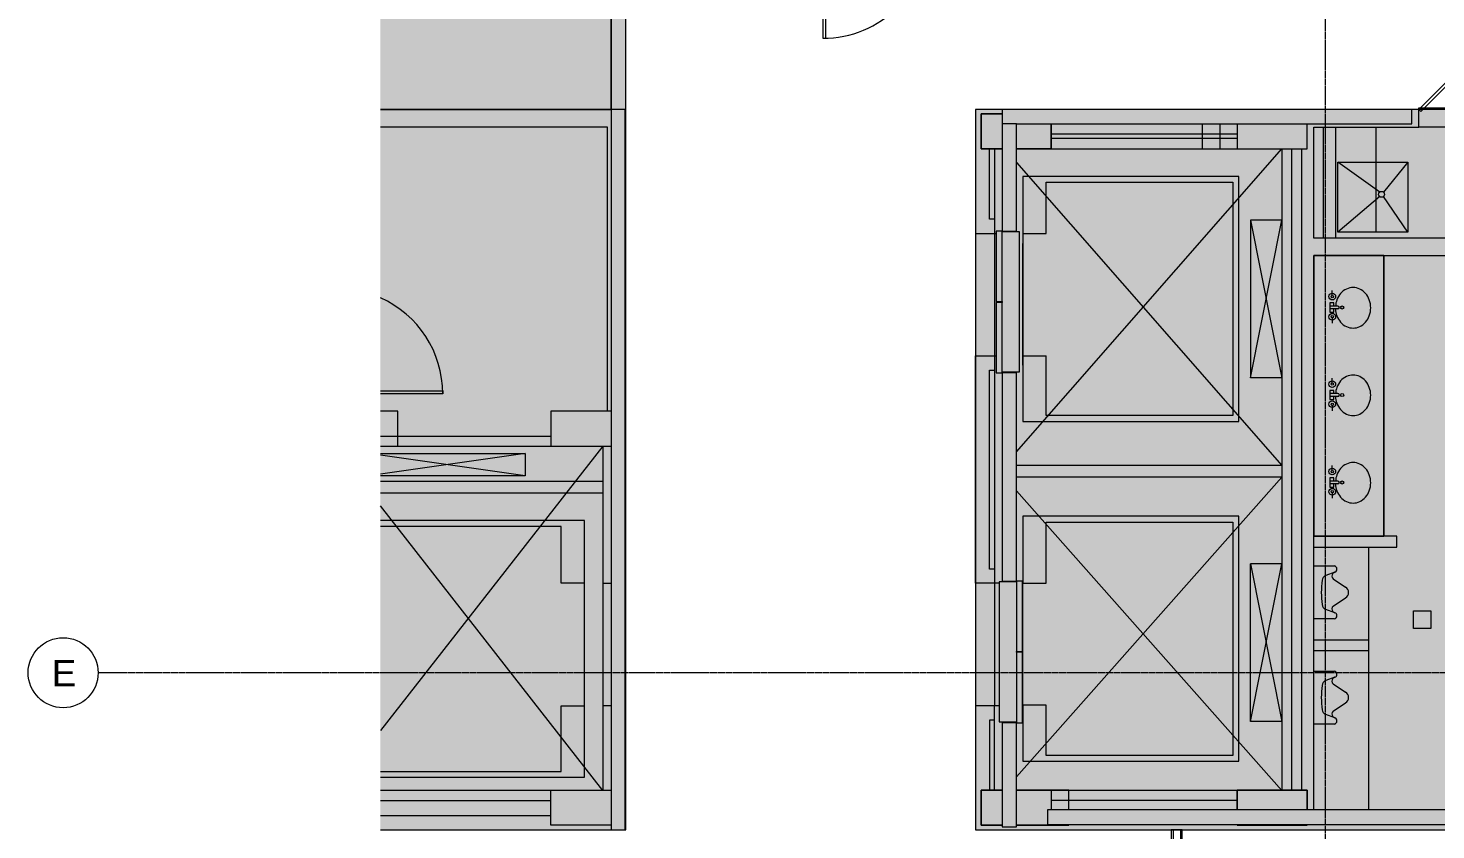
# Model space of a CAD drawing. Header units: inches. Extents: x 29752 to 31446, y 4278 to 5722.
# Drawn here: x 29751.7 to 30234.2, y 4786.2 to 5061.1 of the extents above; entities that cross this region are included whole.
import ezdxf

# ---------------------------------------------------------------- set-up
doc = ezdxf.new("R2010")
doc.units = ezdxf.units.IN
doc.header["$MEASUREMENT"] = 0
doc.linetypes.add('Grid Line 1_2_', pattern=[0.875, 0.5, -0.125, 0.125, -0.125])
doc.linetypes.add('IMPORT-HIDDEN2 _3_', pattern=[0])
for name, color, linetype, lineweight in [('1900 Duke Street_2nd Flr_LINKED_dwg', 8, 'Continuous', 9), ('A-DETL-GENF', 92, 'Continuous', 9), ('A-DETL-THIN', 151, 'Continuous', 9), ('A-DOOR', 31, 'Continuous', 13), ('A-WALL', 113, 'Continuous', 13), ('A-WALL-PATT', 111, 'Continuous', 13), ('AD-MILLWORK', 7, 'IMPORT-HIDDEN2 _3_', 9), ('AE-COLUMN', 7, 'Continuous', 9), ('AE-DOORS', 7, 'Continuous', 9), ('AE-ELEV', 7, 'Continuous', 9), ('AE-FIXTURE', 7, 'Continuous', 9), ('AE-MILLWORK', 7, 'Continuous', 9), ('AE-RCP-BULKHEAD', 7, 'Continuous', 9), ('AE-RCP-HEADERS', 7, 'Continuous', 9), ('AE-WALLS-PATT', 7, 'Continuous', 9), ('AE-WALLS-TENANT', 7, 'Continuous', 9), ('AN-FIXTURE', 7, 'Continuous', 9), ('AN-MILLWORK', 7, 'Continuous', 9), ('I-WALL', 2, 'Continuous', 13), ('S-GRID', 1, 'Continuous', 9), ('S-GRID-IDEN', 1, 'Continuous', 9)]:
    doc.layers.add(name, color=color, linetype=linetype, lineweight=lineweight)
doc.styles.add('Swis721 Lt BT', font='swissl.ttf', dxfattribs={"height": 9})
pattern_1 = [(0, (0, 0), (30.72, 7.68), [1.267, -21.773, 1.267, -21.773, -122.88]), (0, (0, 0), (30.72, 7.68), [-46.08, 1.267, -44.813, 1.267, -21.773, -53.76]), (0, (0, 0), (30.72, 7.68), [-115.2, 1.267, -14.093, 1.267, -37.133]), (120, (11.52, 3.84), (-22.0110751, 22.7643004), [1.267, -21.773, 1.267, -21.773, -122.88]), (120, (11.52, 3.84), (-22.0110751, 22.7643004), [-46.08, 1.267, -44.813, 1.267, -21.773, -53.76]), (120, (11.52, 3.84), (-22.0110751, 22.7643004), [-115.2, 1.267, -14.093, 1.267, -37.133]), (240, (15.36, 19.2), (-8.7089249, -30.4443004), [1.267, -21.773, 1.267, -21.773, -122.88]), (240, (15.36, 19.2), (-8.7089249, -30.4443004), [-46.08, 1.267, -44.813, 1.267, -21.773, -53.76]), (240, (15.36, 19.2), (-8.7089249, -30.4443004), [-115.2, 1.267, -14.093, 1.267, -37.133])]

# ---------------------------------------------------------------- blocks, each defined once
blk = doc.blocks.new('1900 Duke Street_2nd Flr_LINKED_dwg_X-CORE$0$DRMX-6424984-FIRST FLOOR POWER _ SIGNAL')
at = {"layer": 'AE-DOORS', "flags": 128}
blk.add_lwpolyline([(773.84, 557.95), (795.22, 557.95), (795.22, 556.95), (773.84, 556.95)], dxfattribs=at)
blk = doc.blocks.new('1900 Duke Street_2nd Flr_LINKED_dwg_X-CORE$0$U1-6424990-FIRST FLOOR POWER _ SIGNAL')
at = {"layer": 'AN-FIXTURE'}
for p, q in [((-4.67, 6.6), (-1.82, 10.91)), ((4.67, 6.6), (1.82, 10.91)), ((-6.96, 7.19), (-5.82, 4.12)), ((6.96, 7.19), (5.82, 4.12))]:
    blk.add_line(p, q, dxfattribs=at)
at = {"layer": 'AN-FIXTURE', "flags": 128}
blk.add_lwpolyline([(9.09, 7.1), (9.09, 0), (0, 0), (-9.09, 0), (-9.09, 7.1)], dxfattribs=at)
at = {"layer": 'AN-FIXTURE'}
for centre, radius, start, end in [((-0.16, 10.07), 1.86, 85.1463, 153.1776), ((0.16, 10.07), 1.86, 26.8224, 94.8537), ((-8.01, 6.84), 1.11, 18.3137, 166.2231), ((-5.6, 7.64), 1.44, 198.3137, 231.7665), ((-5.62, 7.61), 1.39, 231.7665, 313.5583), ((5.62, 7.61), 1.39, 226.4417, 308.2335), ((5.6, 7.64), 1.44, 308.2335, 341.6863), ((8.01, 6.84), 1.11, 13.7769, 161.6863), ((-3.94, 4.82), 2, 200.4608, 263.2642), ((0.27, 40.5), 37.93, 263.2642, 269.5895), ((-0.27, 40.5), 37.93, 270.4105, 276.7358), ((3.94, 4.82), 2, 276.7358, 339.5392)]:
    blk.add_arc(centre, radius, start, end, dxfattribs=at)
blk = doc.blocks.new('1900 Duke Street_2nd Flr_LINKED_dwg_P-SINK-RR-6424992-FIRST FLOOR POWER _ SIGNAL')
at = {"layer": 'AN-FIXTURE'}
for p, q in [((-4.13, 2.33), (-5.81, 2.33)), ((-0.5, 4.24), (-0.5, 1.5)), ((0.5, 4.24), (0.5, 1.5)), ((3.54, 2.33), (5.41, 2.33))]:
    blk.add_line(p, q, dxfattribs=at)
at = {"layer": 'AN-FIXTURE', "flags": 128}
blk.add_lwpolyline([(-0.5, 2.8), (-1.59, 2.8), (-1.59, 1.5), (1.59, 1.5), (1.59, 2.8), (0.5, 2.8)], dxfattribs=at)
at = {"layer": 'AN-FIXTURE'}
for centre, radius in [((0, 5.71), 0.55), ((-3.74, 2.33), 1.14), ((-3.74, 2.33), 0.394), ((3.15, 2.33), 1.14), ((3.15, 2.33), 0.394)]:
    blk.add_circle(centre, radius, dxfattribs=at)
for centre, radius, start, end in [((-0.24, 8.46), 6.97, 109.7946, 130.9878), ((0.1, 7.51), 7.98, 90, 109.7946), ((0.1, 7.51), 7.98, 70.2054, 90), ((0.44, 8.46), 6.97, 49.0122, 70.2054), ((-1.58, 9.45), 5.27, 154.5127, 180), ((-0.76, 9.06), 6.17, 130.9878, 154.5127), ((0.97, 9.06), 6.17, 25.4873, 49.0122), ((1.78, 9.45), 5.27, 360, 25.4873), ((-1.58, 9.45), 5.27, 180, 205.4873), ((-0.76, 9.84), 6.17, 205.4873, 229.0122), ((-0.24, 10.44), 6.97, 229.0122, 250.2054), ((0.44, 10.44), 6.97, 289.7946, 310.9878), ((0.97, 9.84), 6.17, 310.9878, 334.5127), ((1.78, 9.45), 5.27, 334.5127, 0), ((0.1, 11.39), 7.98, 250.2054, 265.6641), ((0, 4.24), 0.5, 360, 180), ((0.17, 11.15), 7.73, 272.4449, 289.9242)]:
    blk.add_arc(centre, radius, start, end, dxfattribs=at)
blk = doc.blocks.new('1900 Duke Street_2nd Flr_LINKED_dwg-5565117-FIRST FLOOR POWER _ SIGNAL')
at = {"layer": 'AE-COLUMN'}
h = blk.add_hatch(color=256, dxfattribs=at)
h.paths.add_polyline_path([(986.94, 640.95), (986.94, 652.95), (979.81, 652.95), (979.81, 640.95), (984.31, 640.95)], flags=0)
h.paths.add_polyline_path([(991.94, 640.95), (1003.81, 640.95), (1003.81, 649.45), (991.94, 649.45), (991.94, 642.44)], flags=0)
for points in [[(779.84, 538.95), (779.84, 550.95), (773.84, 550.95), (773.84, 538.95)], [(850.06, 538.95), (852.94, 538.95), (852.94, 550.95), (832.31, 550.95), (832.31, 538.95)], [(852.94, 408.95), (852.94, 420.95), (832.31, 420.94), (832.31, 408.95)]]:
    blk.add_hatch(color=256, dxfattribs=at).paths.add_polyline_path(points, flags=0)
h = blk.add_hatch(color=256, dxfattribs=at)
h.paths.add_polyline_path([(1009.81, 408.95), (1009.81, 409.27), (1003.81, 409.27), (1003.81, 408.95)], flags=0)
h.paths.add_polyline_path([(1003.81, 414.27), (1009.81, 414.27), (1009.81, 420.95), (1003.81, 420.95)], flags=0)
h = blk.add_hatch(color=256, dxfattribs=at)
h.paths.add_polyline_path([(1086.45, 408.97), (1091.56, 408.99), (1091.56, 409.27), (1067.56, 409.27), (1067.56, 408.97)], flags=0)
h.paths.add_polyline_path([(1091.56, 414.27), (1091.56, 420.97), (1067.56, 420.94), (1067.56, 414.27), (1091.48, 414.27)], flags=0)
at = {"layer": 'AE-WALLS-PATT'}
for points in [[(852.94, 550.95), (852.94, 654.45), (773.84, 654.44), (773.84, 648.33), (851.69, 648.33), (851.69, 550.95)], [(1101.19, 610.31), (1101.19, 648.31), (1097.06, 648.31), (1097.06, 610.31)], [(1003.81, 640.94), (1055.56, 640.95), (1055.56, 644.44), (1003.81, 644.44), (1003.81, 640.95)], [(1086.31, 420.99), (1086.31, 640.95), (1082.81, 640.95), (1082.81, 420.99)], [(984.31, 491.94), (984.31, 496.81), (982.69, 496.81), (982.69, 565.06), (984.31, 565.06), (984.31, 569.94), (977.81, 569.94), (977.81, 491.94), (983.01, 491.94)], [(779.85, 538.94), (832.31, 538.95), (832.31, 542.44), (779.84, 542.44), (779.84, 538.94)], [(852.94, 491.94), (852.94, 538.95), (850.06, 538.95), (850.06, 491.94)], [(1082.81, 528.3), (1082.81, 532.3), (991.94, 532.3), (991.94, 528.3)], [(1122.23, 504.31), (1122.23, 508.06), (1093.81, 508.06), (1093.81, 504.31), (1119.61, 504.31)], [(1112.56, 468.77), (1112.56, 472.52), (1093.81, 472.52), (1093.81, 468.77)], [(852.94, 420.95), (852.94, 449.94), (850.06, 449.94), (850.06, 420.95)], [(984.31, 420.95), (986.94, 420.95), (986.94, 444.14), (987.81, 444.14), (987.81, 444.39), (985.94, 444.39), (985.94, 449.94), (984.31, 449.94), (984.31, 444.14)], [(832.31, 417.44), (832.31, 420.94), (773.84, 420.94), (773.84, 417.44)], [(1067.56, 417.42), (1067.56, 420.94), (1009.81, 420.94), (1009.81, 417.42)], [(852.94, 407.39), (852.94, 408.95), (832.31, 408.95), (832.31, 412.27), (773.84, 412.28), (773.84, 407.41), (832.31, 407.4)]]:
    blk.add_hatch(color=256, dxfattribs=at).paths.add_polyline_path(points, flags=0)
h = blk.add_hatch(color=256, dxfattribs=at)
h.paths.add_polyline_path([(1399.06, 407.39), (1466.31, 407.39), (1466.31, 409.27), (1091.56, 409.27), (1091.56, 408.97), (1067.56, 408.99), (1067.56, 409.27), (1009.81, 409.27), (1009.81, 408.95), (991.94, 408.95), (991.94, 408.39), (986.94, 408.39), (986.94, 408.95), (979.81, 408.97), (979.81, 420.95), (982.69, 420.95), (982.69, 445.06), (984.31, 445.06), (984.31, 449.94), (977.81, 449.94), (977.81, 407.39), (1358.81, 407.39)], flags=0)
h.paths.add_polyline_path([(1093.81, 414.27), (1093.81, 604.31), (1194.06, 604.31), (1194.06, 637.56), (1213.06, 637.56), (1213.06, 642.44), (1194.06, 642.44), (1194.06, 654.44), (1165.76, 654.44), (1165.76, 648.31), (1189.19, 648.31), (1189.19, 610.31), (1093.81, 610.31), (1093.81, 648.31), (1129.76, 648.31), (1129.76, 654.44), (1127.44, 654.44), (1127.44, 649.45), (1091.56, 649.45), (1091.56, 640.95), (1089.69, 640.95), (1089.69, 420.99), (1091.56, 420.97), (1091.56, 414.27), (1093.6, 414.27)], flags=0)
h.paths.add_polyline_path([(979.81, 611.94), (984.31, 611.94), (984.31, 616.81), (982.69, 616.81), (982.69, 640.95), (979.81, 640.95), (979.81, 652.95), (986.94, 652.95), (986.94, 654.44), (977.81, 654.44), (977.81, 611.94)], flags=0)
h.paths.add_polyline_path([(1055.56, 646.06), (1055.56, 649.45), (1003.81, 649.45), (1003.81, 646.06)], flags=0)
h = blk.add_hatch(color=256, dxfattribs=at)
h.paths.add_polyline_path([(986.94, 612.64), (986.94, 612.39), (987.81, 612.39), (987.81, 612.64)], flags=0)
h.paths.add_polyline_path([(984.94, 611.94), (984.94, 612.64), (986.94, 612.64), (986.94, 640.95), (984.31, 640.94), (984.31, 611.94)], flags=0)
h = blk.add_hatch(color=256, dxfattribs=at)
h.paths.add_polyline_path([(986.94, 564.14), (987.81, 564.14), (987.81, 564.39), (986.94, 564.39)], flags=0)
h.paths.add_polyline_path([(984.31, 491.94), (985.94, 491.94), (985.94, 492.39), (987.81, 492.39), (987.81, 492.64), (986.94, 492.64), (986.94, 564.14), (984.94, 564.14), (984.94, 569.94), (984.31, 569.94), (984.31, 492.64)], flags=0)
at = {"layer": 'AD-MILLWORK', "linetype": 'Continuous'}
blk.add_line((1117.81, 508.07), (1117.81, 604.31), dxfattribs=at)
at = {"layer": 'AE-COLUMN'}
for p, q in [((986.94, 652.95), (979.81, 652.95)), ((852.94, 550.95), (832.31, 550.95)), ((986.94, 420.95), (979.81, 420.95)), ((991.94, 420.95), (1003.81, 420.95)), ((1003.81, 420.95), (1003.81, 414.27)), ((1067.56, 420.99), (1067.56, 414.27)), ((852.94, 408.95), (832.31, 408.95)), ((1067.56, 408.97), (1067.56, 409.27))]:
    blk.add_line(p, q, dxfattribs=at)
at = {"layer": 'AE-COLUMN', "flags": 128}
for points in [[(979.81, 652.95), (979.81, 640.95), (986.94, 640.95)], [(986.94, 652.95), (979.81, 652.95), (979.81, 640.95), (986.94, 640.95)], [(986.94, 640.95), (979.81, 640.95), (979.81, 652.95), (986.94, 652.95)], [(991.94, 640.95), (1003.81, 640.95), (1003.81, 649.45)], [(991.94, 640.95), (1003.81, 640.95), (1003.81, 649.45)], [(1003.81, 649.45), (1003.81, 640.95), (991.94, 640.95)], [(1055.56, 649.45), (1055.56, 640.95), (1091.56, 640.95), (1091.56, 649.45)], [(1055.56, 649.45), (1055.56, 640.95), (1091.56, 640.95), (1091.56, 649.45)], [(1055.56, 649.45), (1055.56, 640.95), (1091.56, 640.95), (1091.56, 649.45)], [(1061.56, 649.45), (1061.56, 640.95), (1091.56, 640.95), (1091.56, 649.45)], [(1067.56, 649.45), (1067.56, 640.95), (1091.56, 640.95), (1091.56, 649.45)], [(773.84, 538.95), (779.84, 538.95), (779.84, 550.95), (773.84, 550.95)], [(773.84, 538.95), (779.84, 538.95), (779.84, 550.95), (773.84, 550.95)], [(832.31, 550.95), (832.31, 538.95), (852.94, 538.95)], [(852.94, 550.95), (832.31, 550.95), (832.31, 538.95), (852.94, 538.95)], [(852.94, 550.95), (832.31, 550.95), (832.31, 538.95), (852.94, 538.95)], [(832.31, 408.95), (832.31, 420.95), (852.94, 420.95)], [(852.94, 408.95), (832.31, 408.95), (832.31, 420.95), (852.94, 420.95)], [(852.94, 408.95), (832.31, 408.95), (832.31, 420.95), (852.94, 420.95)], [(852.94, 408.95), (832.31, 408.95), (832.31, 420.95), (852.94, 420.95)], [(852.94, 408.95), (832.31, 408.95), (832.31, 420.95), (852.94, 420.95)], [(986.94, 408.95), (979.81, 408.95), (979.81, 420.95), (986.94, 420.95)], [(986.94, 408.95), (979.81, 408.95), (979.81, 420.95), (986.94, 420.95)], [(979.81, 420.95), (979.81, 408.95), (986.94, 408.95)], [(986.94, 420.95), (979.81, 420.95), (979.81, 408.95), (986.94, 408.95)], [(986.94, 420.95), (979.81, 420.95), (979.81, 408.95), (986.94, 408.95)], [(991.94, 420.95), (1003.81, 420.95), (1003.81, 414.27)], [(1009.81, 414.27), (1009.81, 420.95), (991.94, 420.95)], [(1009.81, 414.27), (1009.81, 420.95), (991.94, 420.95)], [(1009.81, 414.27), (1009.81, 420.95), (991.94, 420.95)], [(1091.56, 414.27), (1091.56, 420.99), (1067.56, 420.99), (1067.56, 414.27)], [(1091.56, 414.27), (1091.56, 420.99), (1067.56, 420.99), (1067.56, 414.27)], [(1091.56, 414.27), (1091.56, 420.99), (1067.56, 420.99)], [(1067.56, 414.27), (1067.56, 420.97), (1091.56, 420.97), (1091.56, 414.27)], [(1067.56, 414.27), (1067.56, 420.97), (1091.56, 420.97), (1091.56, 414.27)], [(1003.81, 409.27), (1003.81, 408.95), (991.94, 408.95)], [(1003.81, 409.27), (1003.81, 408.95), (991.94, 408.95)], [(991.94, 408.95), (1009.81, 408.95), (1009.81, 409.27)], [(991.94, 408.95), (1009.81, 408.95), (1009.81, 409.27)], [(991.94, 408.95), (1009.81, 408.95), (1009.81, 409.27)], [(1091.56, 409.27), (1091.56, 408.97), (1067.56, 408.97), (1067.56, 409.27)], [(1091.56, 409.27), (1091.56, 408.97), (1067.56, 408.97)], [(1067.56, 409.27), (1067.56, 408.99), (1091.56, 408.99), (1091.56, 409.27)], [(1067.56, 409.27), (1067.56, 408.99), (1091.56, 408.99), (1091.56, 409.27)], [(1067.56, 409.27), (1067.56, 408.99), (1091.56, 408.99), (1091.56, 409.27)]]:
    blk.add_lwpolyline(points, dxfattribs=at)
at = {"layer": 'AE-DOORS', "flags": 128}
blk.add_lwpolyline([(1129.76, 654.44), (1130.47, 653.73), (1155.93, 679.19), (1155.22, 679.89)], close=True, dxfattribs=at)
at = {"layer": 'AE-DOORS'}
blk.add_arc((759.22, 556.95), 36, 360, 65.9921, dxfattribs=at)
at = {"layer": 'AE-ELEV'}
for p, q in [((991.94, 537.02), (1082.81, 640.94)), ((991.94, 636.22), (1082.81, 532.3)), ((984.31, 611.94), (984.31, 569.94)), ((994.06, 566.7), (994.06, 608.44)), ((994.06, 569.94), (1002.06, 569.94)), ((850.06, 538.94), (773.84, 441.41)), ((823.44, 536.44), (773.84, 529.4)), ((823.44, 528.78), (773.84, 528.78)), ((773.84, 526.94), (850.06, 526.94)), ((991.94, 425.6), (1082.81, 528.3)), ((773.84, 522.94), (850.06, 522.94)), ((991.94, 523.64), (1082.81, 420.94)), ((850.06, 420.94), (773.84, 518.46)), ((843.84, 513.44), (773.84, 513.44)), ((850.06, 491.94), (850.06, 449.94)), ((984.31, 491.94), (984.31, 449.94))]:
    blk.add_line(p, q, dxfattribs=at)
at = {"layer": 'AE-ELEV', "flags": 128}
blk.add_lwpolyline([(994.06, 631.44), (994.06, 547.44), (1068.06, 547.44), (1068.06, 631.44)], close=True, dxfattribs=at)
for points in [[(994.06, 611.94), (1002.06, 611.94), (1002.06, 629.44), (1066.06, 629.44), (1066.06, 549.44), (1002.06, 549.44), (1002.06, 569.94)], [(1072.06, 616.44), (1072.06, 562.44), (1082.81, 616.44), (1072.06, 616.44), (1082.81, 562.44), (1072.06, 562.44)], [(773.84, 536.44), (823.44, 536.44), (823.44, 528.78), (773.84, 535.82)], [(773.84, 425.44), (843.81, 425.44), (843.81, 513.44)], [(994.06, 450.2), (994.06, 430.94), (1068.06, 430.94), (1068.06, 514.94), (994.06, 514.94), (994.06, 491.94), (1002.06, 491.94), (1002.06, 512.94), (1066.06, 512.94)], [(1066.06, 512.94), (1066.06, 432.94), (1002.06, 432.94), (1002.06, 450.2), (994.06, 450.2), (994.06, 491.94)], [(843.83, 491.94), (835.83, 491.94), (835.83, 511.44), (773.84, 511.44)], [(1072.06, 444.59), (1072.06, 498.59), (1082.81, 444.59), (1072.06, 444.59), (1082.81, 498.59), (1072.06, 498.59)], [(773.84, 427.44), (835.83, 427.44), (835.83, 449.94), (843.82, 449.94)]]:
    blk.add_lwpolyline(points, dxfattribs=at)
at = {"layer": 'AE-FIXTURE'}
for p, q in [((1126.03, 636.31), (1117.67, 626.09)), ((1126.03, 612.31), (1102.03, 612.31))]:
    blk.add_line(p, q, dxfattribs=at)
at = {"layer": 'AE-FIXTURE', "flags": 128}
for points in [[(1116.4, 626.09), (1102.03, 636.31), (1126.03, 636.31), (1126.03, 612.31), (1117.67, 624.54)], [(1116.4, 624.54), (1102.03, 612.31), (1102.03, 636.31)], [(1117.81, 604.31), (1093.81, 604.31), (1093.81, 508.06), (1117.81, 508.06)]]:
    blk.add_lwpolyline(points, dxfattribs=at)
at = {"layer": 'AE-FIXTURE'}
blk.add_circle((1117.03, 625.31), 1, dxfattribs=at)
at = {"layer": 'AE-MILLWORK'}
blk.add_line((1115.03, 648.31), (1115.03, 612.31), dxfattribs=at)
at = {"layer": 'AE-RCP-BULKHEAD'}
blk.add_line((1112.56, 504.31), (1112.56, 414.27), dxfattribs=at)
at = {"layer": 'AE-RCP-BULKHEAD', "flags": 128}
blk.add_lwpolyline([(1093.81, 604.31), (1117.81, 604.31), (1117.81, 508.07), (1093.81, 508.07)], close=True, dxfattribs=at)
at = {"layer": 'AE-RCP-HEADERS', "flags": 128}
blk.add_lwpolyline([(1129.76, 655), (1165.76, 655), (1165.76, 648.31), (1129.76, 648.31)], close=True, dxfattribs=at)
at = {"layer": 'AE-WALLS-PATT'}
for p, q in [((1097.06, 648.31), (1097.06, 610.31)), ((1101.19, 648.31), (1101.19, 610.31))]:
    blk.add_line(p, q, dxfattribs=at)
at = {"layer": 'AE-WALLS-TENANT'}
for p, q in [((852.94, 654.45), (773.84, 654.45)), ((1003.81, 646.06), (1067.56, 646.06)), ((1067.56, 644.44), (1003.81, 644.44)), ((984.31, 640.94), (984.31, 611.94)), ((1086.31, 420.95), (1086.31, 640.94)), ((1089.69, 420.95), (1089.69, 640.94)), ((987.81, 612.39), (987.81, 612.64)), ((977.81, 569.94), (984.94, 569.94)), ((984.31, 569.94), (984.31, 491.94)), ((987.81, 564.39), (987.81, 564.14)), ((773.84, 542.44), (832.31, 542.44)), ((1082.81, 532.3), (991.94, 532.3)), ((1082.81, 528.3), (991.94, 528.3)), ((987.81, 492.64), (987.81, 492.39)), ((984.31, 420.94), (984.31, 449.94)), ((987.81, 444.14), (987.81, 444.39)), ((773.84, 417.44), (832.31, 417.44)), ((1067.56, 417.42), (1003.81, 417.42)), ((773.84, 412.28), (832.31, 412.28)), ((773.84, 407.42), (852.94, 407.42)), ((1048.69, 407.39), (1175.99, 407.39))]:
    blk.add_line(p, q, dxfattribs=at)
at = {"layer": 'AE-WALLS-TENANT', "flags": 128}
for points in [[(986.94, 654.44), (977.81, 654.44), (977.81, 611.94), (984.94, 611.94)], [(1093.81, 414.27), (1093.81, 604.31), (1194.06, 604.31), (1194.06, 637.56), (1213.06, 637.56), (1213.06, 642.44), (1194.06, 642.44), (1194.06, 654.44), (1165.76, 654.44), (1165.76, 648.31), (1189.19, 648.31), (1189.19, 610.31), (1093.81, 610.31), (1093.81, 648.31), (1129.76, 648.31), (1129.76, 654.44), (1127.44, 654.44)], [(851.69, 550.94), (851.69, 648.33), (773.84, 648.33)], [(984.31, 616.81), (982.69, 616.81), (982.69, 640.94)], [(991.94, 640.94), (1082.81, 640.94), (1082.81, 420.94), (991.94, 420.94)], [(985.94, 491.94), (977.81, 491.94), (977.81, 569.94)], [(984.31, 496.81), (982.69, 496.81), (982.69, 565.06), (984.31, 565.06)], [(773.84, 538.94), (850.06, 538.94), (850.06, 491.94), (852.94, 491.94)], [(1093.81, 504.31), (1122.23, 504.31), (1122.23, 508.06), (1093.81, 508.06)], [(1093.81, 472.52), (1112.56, 472.52), (1112.56, 468.77), (1093.81, 468.77)], [(852.94, 449.94), (850.06, 449.94), (850.06, 420.94), (773.84, 420.94)], [(985.94, 449.94), (977.81, 449.94), (977.81, 407.39), (1044.94, 407.39)], [(984.31, 445.06), (982.69, 445.06), (982.69, 420.94)]]:
    blk.add_lwpolyline(points, dxfattribs=at)
at = {"layer": 'AN-FIXTURE', "flags": 128}
blk.add_lwpolyline([(1127.98, 482.48), (1133.98, 482.48), (1133.98, 476.48), (1127.98, 476.48)], close=True, dxfattribs=at)
at = {"layer": 'AN-MILLWORK'}
blk.add_line((1117.81, 604.31), (1117.81, 508.06), dxfattribs=at)
at = {"rotation": 270}
for name, p in [('1900 Duke Street_2nd Flr_LINKED_dwg_P-SINK-RR-6424992-FIRST FLOOR POWER _ SIGNAL', (1097.82, 586.5)), ('1900 Duke Street_2nd Flr_LINKED_dwg_P-SINK-RR-6424992-FIRST FLOOR POWER _ SIGNAL', (1097.82, 556.5)), ('1900 Duke Street_2nd Flr_LINKED_dwg_P-SINK-RR-6424992-FIRST FLOOR POWER _ SIGNAL', (1097.82, 526.5)), ('1900 Duke Street_2nd Flr_LINKED_dwg_X-CORE$0$U1-6424990-FIRST FLOOR POWER _ SIGNAL', (1093.81, 488.79)), ('1900 Duke Street_2nd Flr_LINKED_dwg_X-CORE$0$U1-6424990-FIRST FLOOR POWER _ SIGNAL', (1093.81, 452.77))]:
    blk.add_blockref(name, p, dxfattribs=at)
blk.add_blockref('1900 Duke Street_2nd Flr_LINKED_dwg_X-CORE$0$DRMX-6424984-FIRST FLOOR POWER _ SIGNAL', (0, 0))
blk = doc.blocks.new('Elevator Door-Center - 48_ x 84_-6139714-FIRST FLOOR POWER _ SIGNAL')
at = {"layer": 'A-DOOR'}
for p, q in [((-4.03, 4.5), (-28.15, 4.5)), ((-28.15, 4.5), (-28.15, 2.5)), ((-28.15, 2.5), (-4.03, 2.5)), ((-27.9, 2.5), (-27.9, -3.5)), ((-4.03, 2.5), (-4.03, 4.5)), ((-3.78, 2.5), (-4.03, 2.5)), ((20.35, 4.5), (-3.78, 4.5)), ((-3.78, 4.5), (-3.78, 2.5)), ((-3.78, 2.5), (20.35, 2.5)), ((20.1, -3.5), (20.1, 2.5)), ((20.35, 2.5), (20.35, 4.5)), ((-27.9, -3.5), (20.1, -3.5))]:
    blk.add_line(p, q, dxfattribs=at)
blk = doc.blocks.new('Single Glass Door - 36_ x 96_-6428360-FIRST FLOOR POWER _ SIGNAL')
at = {"layer": 'A-DOOR', "lineweight": 20}
for p, q in [((17, 38), (17, 2)), ((18, 38), (17, 38)), ((18, 2), (18, 38)), ((17, 2), (18, 2))]:
    blk.add_line(p, q, dxfattribs=at)
at = {"layer": 'A-DOOR', "lineweight": 9}
blk.add_arc((18, 2), 36, 90, 180.5, dxfattribs=at)
blk = doc.blocks.new('Grid - Grid Head - Circle-50561-FIRST FLOOR POWER _ SIGNAL')
at = {"layer": 'S-GRID-IDEN'}
blk.add_circle((0, 0), 0.125, dxfattribs=at)

msp = doc.modelspace()

# ---------------------------------------------------------------- hatches: boundary and pattern name
at = {"layer": 'A-DETL-GENF'}
h = msp.add_hatch(color=9, dxfattribs=at)
h.paths.add_polyline_path([(29883.92, 4391.56), (29937.92, 4391.56), (29937.92, 4391.81), (29967.92, 4391.81), (29967.92, 4391.56), (30063.92, 4391.56), (30063.92, 4391.81), (30077.49, 4391.81), (30077.49, 4721.2), (29872.39, 4721.2), (29872.39, 4391.81), (29883.92, 4391.81)], flags=0)
h.paths.add_polyline_path([(29872.39, 5033.27), (29951.49, 5033.27), (29951.49, 5098.14), (30014.36, 5098.14), (30014.36, 5419.84), (29966.17, 5419.84), (29966.17, 5411.51), (29938.55, 5411.51), (29938.55, 5419.84), (29882.17, 5419.84), (29882.17, 5405.51), (29872.39, 5405.51), (29872.39, 5037.14)], flags=0)
h = msp.add_hatch(color=254, dxfattribs=at)
h.paths.add_polyline_path([(30085.49, 4991.45), (30086.36, 4991.45), (30086.36, 4991.2), (30085.49, 4991.2)], flags=0)
h.paths.add_polyline_path([(30090.49, 4787.2), (30090.49, 4787.77), (30102.36, 4787.78), (30102.36, 4788.08), (30101.11, 4788.08), (30101.11, 4793.08), (30102.36, 4793.08), (30102.36, 4799.77), (30181.36, 4799.8), (30181.36, 4907.12), (30090.49, 4907.12), (30090.49, 4911.12), (30181.36, 4911.12), (30181.36, 5019.77), (30184.86, 5019.77), (30184.86, 4799.8), (30188.24, 4799.8), (30188.24, 5019.77), (30190.11, 5019.77), (30190.11, 5028.27), (30154.11, 5028.27), (30154.11, 5024.87), (30102.36, 5024.87), (30102.36, 5023.25), (30154.11, 5023.25), (30154.11, 5019.75), (30090.49, 5019.77), (30090.49, 5028.27), (30085.49, 5028.27), (30085.49, 4991.45), (30083.49, 4991.45), (30083.49, 4990.75), (30076.36, 4990.75), (30076.36, 4948.75), (30083.49, 4948.75), (30083.49, 4942.95), (30085.49, 4942.95), (30085.49, 4871.45), (30086.36, 4871.45), (30086.36, 4871.2), (30084.49, 4871.2), (30084.49, 4870.75), (30076.36, 4870.75), (30076.36, 4828.75), (30084.49, 4828.75), (30084.49, 4823.2), (30086.36, 4823.2), (30086.36, 4822.95), (30085.49, 4822.95), (30085.49, 4799.77), (30082.86, 4799.77), (30082.86, 4823.87), (30081.24, 4823.87), (30081.24, 4799.77), (30078.36, 4799.77), (30078.36, 4787.77), (30085.49, 4787.76), (30085.49, 4787.2)], flags=0)
h.paths.add_polyline_path([(29930.86, 4791.08), (29930.86, 4796.25), (29872.39, 4796.25), (29872.39, 4791.09)], flags=0)
h.paths.add_polyline_path([(30479.74, 4793.08), (30479.74, 4801.87), (30483.49, 4801.87), (30483.49, 4793.08), (30543.99, 4793.08), (30543.99, 4855.87), (30483.49, 4855.84), (30483.49, 4837.87), (30479.74, 4837.87), (30479.74, 4866.75), (30483.49, 4866.75), (30483.49, 4860.75), (30543.99, 4860.75), (30543.99, 4896.75), (30483.49, 4896.75), (30483.49, 4890.75), (30479.74, 4890.75), (30479.74, 4901.62), (30543.99, 4901.62), (30543.99, 5005.87), (30415.36, 5005.87), (30415.36, 5016.37), (30396.49, 5016.37), (30396.49, 5021.25), (30360.49, 5021.25), (30360.49, 5016.37), (30356.49, 5016.37), (30356.49, 4923.4), (30420.24, 4923.4), (30420.24, 4863.56), (30416.49, 4863.56), (30416.49, 4871.4), (30356.49, 4871.4), (30356.49, 4833.59), (30416.49, 4833.59), (30416.49, 4839.56), (30420.24, 4839.56), (30420.24, 4824.12), (30416.49, 4824.12), (30416.49, 4830.09), (30356.49, 4830.09), (30356.49, 4793.08), (30416.49, 4793.08), (30416.49, 4800.12), (30420.24, 4800.12), (30420.24, 4793.08), (30445.51, 4793.08)], flags=0)
h.paths.add_polyline_path([(30548.24, 4793.08), (30564.86, 4793.08), (30564.86, 5028.37), (30521.11, 5028.37), (30521.11, 5012), (30548.24, 5012), (30548.24, 4855.84)], flags=0)
h.paths.add_polyline_path([(30351.61, 4793.08), (30351.61, 4896.75), (30342.99, 4896.75), (30342.99, 4793.08)], flags=0)
h.paths.add_polyline_path([(30579.11, 4793.08), (30662.93, 4793.08), (30662.93, 4811.78), (30670.99, 4811.78), (30670.99, 5007.78), (30662.93, 5007.78), (30662.93, 5027.12), (30656.86, 5027.12), (30656.86, 5033.25), (30620.86, 5033.25), (30620.86, 5027.12), (30579.11, 5027.12), (30579.11, 5001.78), (30570.99, 5001.78), (30570.99, 4811.78), (30579.11, 4811.78), (30579.11, 4806.09)], flags=0)
h.paths.add_polyline_path([(30328.28, 4793.08), (30338.11, 4793.08), (30338.11, 4855.87), (30277.61, 4855.87), (30277.61, 4837.87), (30273.86, 4837.87), (30273.86, 4866.75), (30277.61, 4866.75), (30277.61, 4860.75), (30338.11, 4860.75), (30338.11, 4896.75), (30277.61, 4896.75), (30277.61, 4890.75), (30273.86, 4890.75), (30273.86, 4901.62), (30351.61, 4901.62), (30351.61, 5016.37), (30347.61, 5016.37), (30347.61, 5021.25), (30311.61, 5021.25), (30311.61, 5016.37), (30292.61, 5016.37), (30292.61, 4983.12), (30192.36, 4983.12), (30192.36, 4886.87), (30220.78, 4886.87), (30220.78, 4883.12), (30192.36, 4883.12), (30192.36, 4851.33), (30211.11, 4851.33), (30211.11, 4847.58), (30192.36, 4847.58), (30192.36, 4793.08), (30273.86, 4793.08), (30273.86, 4801.87), (30277.61, 4801.87), (30277.61, 4793.08), (30315.25, 4793.08)], flags=0)
h.paths.add_polyline_path([(30108.36, 4793.08), (30166.11, 4793.08), (30166.11, 4796.23), (30108.36, 4796.23)], flags=0)
h.paths.add_polyline_path([(29872.39, 4799.75), (29948.61, 4799.77), (29948.61, 4828.75), (29951.49, 4828.75), (29951.49, 4870.75), (29948.61, 4870.75), (29948.61, 4917.77), (29872.39, 4917.75), (29872.39, 4799.77)], flags=0)
h.paths.add_polyline_path([(30082.86, 4875.62), (30082.86, 4943.87), (30081.24, 4943.87), (30081.24, 4875.62)], flags=0)
h.paths.add_polyline_path([(30393.41, 4881.15), (30416.49, 4881.15), (30416.49, 4917.9), (30356.49, 4917.9), (30356.49, 4881.15), (30391.43, 4881.15)], flags=0)
h.paths.add_polyline_path([(29878.39, 4921.25), (29930.86, 4921.25), (29930.86, 4929.77), (29950.24, 4929.77), (29950.24, 5027.14), (29872.39, 5027.14), (29872.39, 4929.77), (29878.39, 4929.77)], flags=0)
h.paths.add_polyline_path([(30086.36, 4942.95), (30085.49, 4942.95), (30085.49, 4943.2), (30086.36, 4943.2)], flags=0)
h.paths.add_polyline_path([(30347.61, 4980.37), (30345.86, 4980.42), (30345.86, 4987.37), (30347.61, 4987.37), (30347.61, 4980.38)], flags=0)
h.paths.add_polyline_path([(30360.49, 4980.37), (30360.49, 4987.37), (30362.24, 4987.37), (30362.24, 4980.42), (30361.36, 4980.38)], flags=0)
h.paths.add_polyline_path([(30195.61, 4989.12), (30195.61, 5027.12), (30192.36, 5027.12), (30192.36, 4989.12), (30192.5, 4989.12)], flags=0)
h.paths.add_polyline_path([(30228.31, 4989.12), (30287.74, 4989.12), (30287.74, 5027.12), (30264.31, 5027.12), (30264.31, 5033.25), (30228.31, 5033.25), (30228.31, 5027.12), (30199.74, 5027.12), (30199.74, 4989.12)], flags=0)
h.paths.add_polyline_path([(30082.86, 4995.62), (30082.86, 5019.77), (30081.24, 5019.77), (30081.24, 4995.62)], flags=0)
h.paths.add_polyline_path([(30434.99, 5012), (30451.36, 5012), (30451.36, 5028.37), (30425.11, 5028.37), (30425.11, 5012), (30430.35, 5012)], flags=0)
h.paths.add_polyline_path([(30676.99, 5027.62), (30677.11, 5027.62), (30677.09, 5031.37), (30676.99, 5031.37), (30676.99, 5028.25)], flags=0)
at = {"layer": 'A-WALL-PATT', "lineweight": 9}
for points in [[(29956.49, 4786.2), (29956.49, 5098.13), (29951.49, 5098.13), (29951.49, 4786.2), (29956.36, 4786.2)], [(30195.61, 5028.27), (30225.99, 5028.27), (30225.99, 5033.27), (30085.49, 5033.25), (30085.49, 5028.27), (30192.71, 5028.27)], [(30674.53, 4788.08), (30677.11, 4788.08), (30677.11, 4793.08), (30101.11, 4793.08), (30101.11, 4788.08), (30662.93, 4788.08)]]:
    msp.add_hatch(color=7, dxfattribs=at).paths.add_polyline_path(points, flags=0)
h = msp.add_hatch(dxfattribs=at)
h.set_pattern_fill('FP_1', color=256, style=0, pattern_type=2)
h.set_pattern_definition(pattern_1)
h.paths.add_polyline_path([(30143.49, 4691.31), (30144.11, 4691.31), (30144.11, 4722.45), (30143.49, 4722.45), (30143.49, 4691.94)], flags=0)
h.paths.add_polyline_path([(30143.49, 4724.95), (30144.11, 4724.95), (30144.11, 4786.2), (30143.49, 4786.2), (30143.49, 4725.58)], flags=0)
h = msp.add_hatch(dxfattribs=at)
h.set_pattern_fill('FP_1', color=256, style=0, pattern_type=2)
h.set_pattern_definition(pattern_1)
h.paths.add_polyline_path([(30146.61, 4694.44), (30147.24, 4694.44), (30147.24, 4786.2), (30146.61, 4786.2), (30146.61, 4694.83)], flags=0)

# ---------------------------------------------------------------- linework, layer by layer
at = {"layer": 'A-DETL-THIN'}
for p, q in [((29951.49, 5033.27), (29951.49, 5098.14)), ((29956.36, 5033.27), (29872.39, 5033.27)), ((29872.39, 5033.27), (29951.49, 5033.27)), ((29956.36, 4786.2), (29956.36, 5033.27)), ((30292.61, 5033.25), (30076.36, 5033.25)), ((30076.36, 5033.25), (30076.36, 4786.2)), ((29872.39, 4786.2), (29956.36, 4786.2)), ((30076.36, 4786.2), (30677.11, 4786.2))]:
    msp.add_line(p, q, dxfattribs=at)
at = {"layer": 'A-WALL'}
for p, q in [((30090.49, 5028.27), (30085.49, 5028.27)), ((30144.11, 4786.2), (30144.11, 4724.95)), ((30146.61, 4786.2), (30146.61, 4694.44))]:
    msp.add_line(p, q, dxfattribs=at)
at = {"layer": 'I-WALL', "color": 8, "lineweight": 20}
for p, q in [((29951.49, 5098.13), (29951.49, 4786.2)), ((29956.49, 4786.2), (29956.49, 5093.13)), ((30225.99, 5033.27), (30085.49, 5033.27)), ((30085.49, 5033.27), (30085.49, 5028.27)), ((30225.99, 5028.27), (30225.99, 5033.27)), ((30090.49, 5028.27), (30225.99, 5028.27)), ((30671.99, 4793.08), (30101.11, 4793.08)), ((30101.11, 4793.08), (30101.11, 4788.08)), ((30101.11, 4788.08), (30677.11, 4788.08)), ((29951.49, 4786.2), (29956.49, 4786.2))]:
    msp.add_line(p, q, dxfattribs=at)
at = {"layer": 'I-WALL'}
for p, q in [((30085.49, 5028.27), (30085.49, 4991.45)), ((30090.49, 4991.45), (30090.49, 5028.27)), ((30085.49, 4991.45), (30090.49, 4991.45)), ((30090.49, 4942.95), (30085.49, 4942.95)), ((30085.49, 4942.95), (30085.49, 4871.45)), ((30090.49, 4871.45), (30090.49, 4942.95)), ((30085.49, 4871.45), (30090.49, 4871.45)), ((30090.49, 4822.95), (30085.49, 4822.95)), ((30085.49, 4822.95), (30085.49, 4787.2)), ((30090.49, 4787.2), (30090.49, 4822.95)), ((30085.49, 4787.2), (30090.49, 4787.2)), ((30147.24, 4786.2), (30143.49, 4786.2)), ((30143.49, 4786.2), (30143.49, 4725.58)), ((30147.24, 4695.06), (30147.24, 4786.2))]:
    msp.add_line(p, q, dxfattribs=at)
at = {"layer": 'S-GRID', "linetype": 'Grid Line 1_2_'}
for p, q in [((30196.36, 4277.77), (30196.36, 5698.13)), ((31446.27, 4840.08), (29775.66, 4840.08))]:
    msp.add_line(p, q, dxfattribs=at)

# ---------------------------------------------------------------- block references
at = {"layer": '1900 Duke Street_2nd Flr_LINKED_dwg', "color": 7}
msp.add_blockref('1900 Duke Street_2nd Flr_LINKED_dwg-5565117-FIRST FLOOR POWER _ SIGNAL', (29098.55, 4378.81), dxfattribs=at)
at = {"layer": 'A-DOOR'}
for name, p, rotation in [('Single Glass Door - 36_ x 96_-6428360-FIRST FLOOR POWER _ SIGNAL', (30042.11, 5095.64), 180), ('Elevator Door-Center - 48_ x 84_-6139714-FIRST FLOOR POWER _ SIGNAL', (30087.99, 4971.11), 90), ('Elevator Door-Center - 48_ x 84_-6139714-FIRST FLOOR POWER _ SIGNAL', (30087.99, 4843.3), 270)]:
    msp.add_blockref(name, p, dxfattribs=dict(at, rotation=rotation))
at = {"layer": 'S-GRID-IDEN', "xscale": 95.99999999999994, "yscale": 95.99999999999994, "zscale": 95.99999999999994, "rotation": 89.99999999999982}
msp.add_blockref('Grid - Grid Head - Circle-50561-FIRST FLOOR POWER _ SIGNAL', (29763.66, 4840.08), dxfattribs=at)

# ---------------------------------------------------------------- texts
at = {"layer": 'S-GRID-IDEN', "insert": (29759.75, 4844.46), "char_height": 9, "width": 9.393, "attachment_point": 1, "style": 'Swis721 Lt BT'}
msp.add_mtext('E', dxfattribs=at)

doc.saveas('drawing.dxf')
